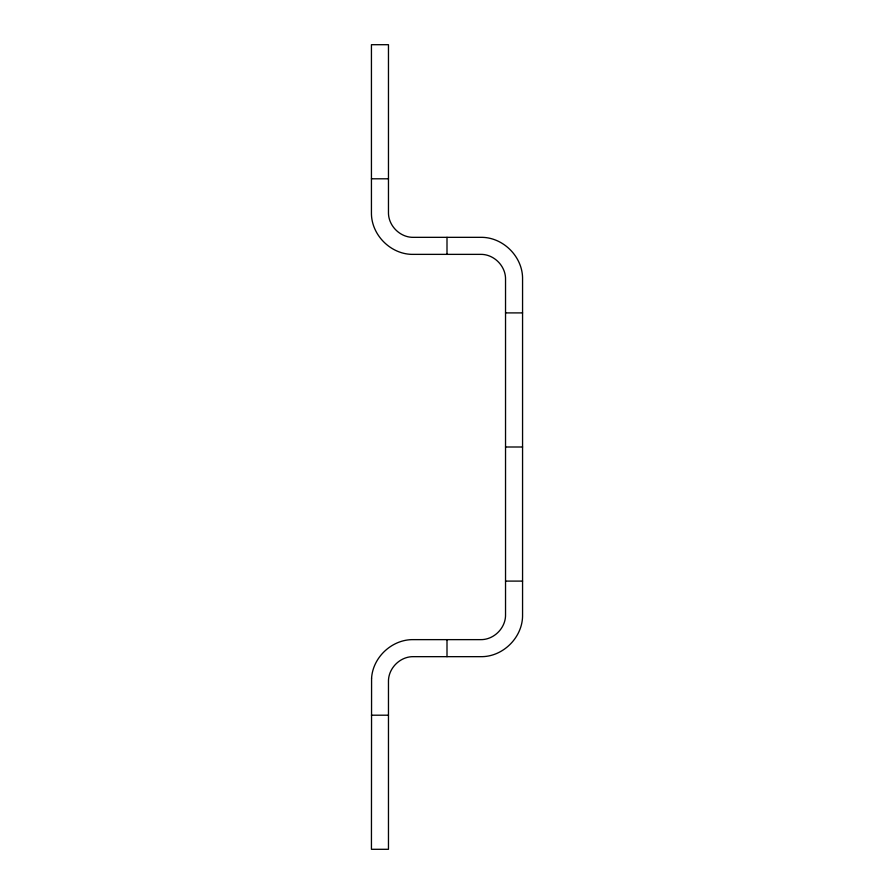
<?xml version="1.0" encoding="UTF-8"?>
<svg xmlns="http://www.w3.org/2000/svg" width="894" height="894" viewBox="0 0 894 894"><rect width="100%" height="100%" fill="white"/><g stroke="black" fill="none" stroke-linecap="round" stroke-linejoin="round"><path stroke-width="1.34" d="M371.435 178.8L388.465 178.8M505.535 312.9L522.565 312.9M505.535 447L522.565 447M505.535 581.1L522.565 581.1M371.435 715.2L388.465 715.2M447 237.335L447 254.365M447 639.635L447 656.665M371.58 678.155L371.435 849.3L388.465 849.3L388.465 681.854C388.063 668.377 400.132 656.285 413.609 656.665L480.659 656.665C503.009 657.135 523.012 637.154 522.565 614.804L522.565 279.196C523.012 256.846 503.009 236.865 480.659 237.335L413.609 237.335C400.132 237.715 388.063 225.623 388.465 212.146L388.465 44.7L371.435 44.7L371.435 212.504C370.988 234.854 390.991 254.835 413.341 254.365L480.391 254.365C493.868 253.985 505.937 266.077 505.535 279.554L505.535 614.446C505.937 627.923 493.868 640.015 480.391 639.635L413.341 639.635C392.198 639.255 372.91 657.056 371.58 678.155"/></g></svg>
